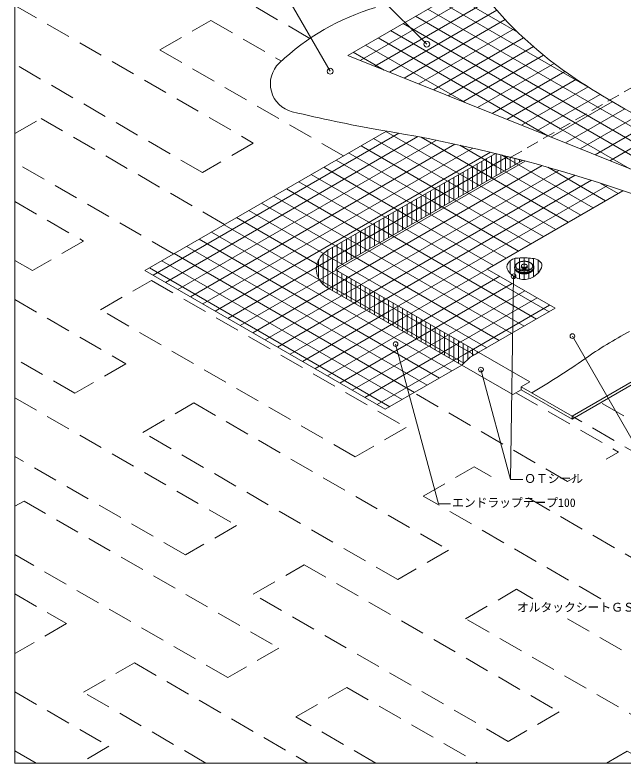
# Model space of a CAD drawing. Units: millimetres on the paper. Extents: x -414 to 414, y -286 to 286.
# Drawn here: x -414 to -104, y -286.5 to 94.8 of the extents above; entities that cross this region are included whole.
import ezdxf
from ezdxf.enums import TextEntityAlignment as Align

# ---------------------------------------------------------------- set-up
doc = ezdxf.new("R2010")
doc.units = ezdxf.units.MM
doc.linetypes.add('USER1', pattern=[19.05, 12.7, -6.35])
doc.linetypes.add('USER2', pattern=[9.525, 6.35, -3.175])
for name, color, linetype, lineweight in [('0-0_0', 7, 'Continuous', 18), ('0-1_WAKU', 7, 'Continuous', 18), ('0-2_KANAMONO', 4, 'Continuous', 18), ('0-3_BOUSUI', 1, 'Continuous', 18), ('0-4_MOJI', 7, 'Continuous', 18), ('0-5_HATCH', 9, 'Continuous', 18), ('0-6_BOUSUI2', 7, 'USER1', 9), ('0-7_KANAMONO_SCREW', 4, 'USER2', 18)]:
    doc.layers.add(name, color=color, linetype=linetype, lineweight=lineweight)
doc.styles.add('ＭＳ ゴシック', font='')
doc.styles.get('ＭＳ ゴシック').set_extended_font_data('MS Gothic')

msp = doc.modelspace()

# ---------------------------------------------------------------- linework, layer by layer
at = {"layer": '0-0_0'}
for p, q in [((-244.361, 74.24), (-178.364, 112.344)), ((-26.148, -13.444), (-244.361, 74.24)), ((-347.709, -35.428), (-224.594, 35.653)), ((-169.002, 24.249), (-253.94, -24.79)), ((-173.205, -34.678), (-103.998, 5.279)), ((-156.05, -33.678), (-152.586, -35.678)), ((-156.05, -35.678), (-152.586, -33.678)), ((-225.167, -106.178), (-347.709, -35.428)), ((-138.564, -54.678), (-173.205, -34.678)), ((-158.298, -34.678), (-150.337, -34.678))]:
    msp.add_line(p, q, dxfattribs=at)
for points in [[(-249.004, -33.441), (-155.172, 20.733), (-169.002, 24.249)], [(-253.944, -44.564), (-186.195, -83.678), (-181.865, -79.678), (-177.535, -77.178), (-249.001, -35.917)], [(-138.564, -54.678), (-181.865, -79.678), (-186.195, -83.678), (-225.167, -106.178)]]:
    msp.add_lwpolyline(points, dxfattribs=at)
for centre, radius, start, end in [((-246.578, -37.779), 14.93, 119.54506, 134.07911), ((-248.883, -35.45), 11.654, 133.90384, 154.93454), ((-250.429, -34.698), 9.935, 155.08744, 179.89581), ((-248.883, -35.45), 1.695, 133.49398, 152.87574), ((-246.578, -37.779), 4.971, 119.21156, 134.29052), ((-250.414, -34.654), 9.95, 180.14719, 204.89374), ((-248.865, -33.893), 1.716, 207.22588, 226.32777), ((-246.509, -31.485), 5.085, 225.86538, 240.66271), ((-248.865, -33.893), 11.676, 205.08534, 226.0901), ((-246.509, -31.485), 15.044, 225.98703, 240.38528)]:
    msp.add_arc(centre, radius, start, end, dxfattribs=at)
at = {"layer": '0-1_WAKU'}
msp.add_lwpolyline([(-414, -286.5), (414, -286.5), (414, 286.5), (-414, 286.5)], close=True, dxfattribs=at)
at = {"layer": '0-2_KANAMONO', "linetype": 'USER2'}
msp.add_line((-161.145, 22.285), (-26.148, 100.225), dxfattribs=at)
at = {"layer": '0-2_KANAMONO'}
for p, q in [((-129.904, -109.678), (-155.885, -94.678)), ((-129.904, -111.178), (-155.885, -96.178))]:
    msp.add_line(p, q, dxfattribs=at)
at = {"layer": '0-2_KANAMONO', "linetype": 'USER1'}
msp.add_line((-25.981, -169.678), (-129.904, -109.678), dxfattribs=at)
at = {"layer": '0-2_KANAMONO'}
msp.add_lwpolyline([(-17.916, 145.155), (-17.916, 136.71), (-18.49, 132.547), (-18.49, -45.353), (-129.904, -109.678), (-129.904, -111.178), (-17.191, -46.103), (-17.191, 133.397), (-17.321, 137.054), (-17.321, 145.499)], close=True, dxfattribs=at)
at = {"layer": '0-3_BOUSUI'}
for p, q in [((-151.554, -92.178), (-177.535, -77.178)), ((-160.215, -98.678), (-186.195, -83.678)), ((-151.554, -92.178), (-155.885, -94.678))]:
    msp.add_line(p, q, dxfattribs=at)
msp.add_lwpolyline([(-155.885, -94.678), (-155.885, -96.178), (-160.215, -98.678)], dxfattribs=at)
for centre, radius, start, end in [((368.154, 447.533), 568.997, 213.10834, 218.93623), ((368.154, 446.033), 568.997, 213.10834, 218.93623), ((-15.616, 232.475), 203.986, 218.07322, 236.45174), ((-195.607, -17.834), 121.497, 106.50984, 133.49016), ((-269.175, 59.716), 14.603, 133.49016, 256.50984), ((108.301, 419.352), 428.215, 236.45174, 243.54826), ((-92.588, 795.811), 771.583, 256.50984, 259.85026), ((-350, -716.836), 762.867, 65.42338, 80.84), ((-157.6, -35.116), 6.059, 88.93024, 144.83021), ((-154.636, -99), 70, 88.57461, 92.33427), ((-153.515, -53.972), 24.958, 80.3511, 88.57461), ((-150.306, -35.097), 5.813, 39.6489, 80.3511), ((-159.774, -33.584), 3.399, 144.83021, 215.16979), ((-152.248, -31.88), 6.96, 317.93358, 350.3511), ((-147.415, -32.702), 2.058, 350.3511, 39.6489), ((-153.116, -28.892), 11.544, 215.16979, 234.83021), ((-155.255, -29.166), 11.011, 295.05691, 317.93358), ((-154.479, -30.826), 9.178, 234.83021, 255.50591), ((-154.479, -30.826), 9.178, 255.50591, 295.05691), ((2.308, -259.623), 218.891, 118.04842, 125.07266), ((-340.241, 228.269), 377.245, 300.19631, 305.07266)]:
    msp.add_arc(centre, radius, start, end, dxfattribs=at)
at = {"layer": '0-4_MOJI'}
for p, q in [((-278.342, 154.275), (-204.029, 79.962)), ((-161.352, -142.02), (-159.765, -38.329)), ((-98.154, -123.694), (-129.804, -68.874)), ((-198.106, -154.295), (-219.914, -72.909)), ((-161.352, -142.02), (-176.39, -85.898)), ((-155.102, -142.02), (-161.352, -142.02)), ((-191.856, -154.295), (-198.106, -154.295))]:
    msp.add_line(p, q, dxfattribs=at)
msp.add_lwpolyline([(-253.288, 66.144), (-293.701, 136.141), (-301.491, 136.141)], dxfattribs=at)
for centre, radius in [((-204.029, 79.962), 1.5), ((-253.288, 66.144), 1.5), ((-159.765, -38.329), 1.2), ((-129.804, -68.874), 1.2), ((-219.914, -72.909), 1.2), ((-176.39, -85.898), 1.2)]:
    msp.add_circle(centre, radius, dxfattribs=at)
at = {"layer": '0-5_HATCH'}
for p, q in [((-238.063, 71.71), (-176.582, 107.205)), ((-157.729, 86.139), (-190.741, 105.198)), ((-230.574, 68.701), (-172.573, 102.188)), ((-119.042, 56.47), (-197.091, 101.532)), ((-223.086, 65.692), (-168.369, 97.283)), ((-116.838, 47.866), (-203.441, 97.866)), ((-215.598, 62.683), (-163.983, 92.483)), ((-208.11, 59.674), (-159.41, 87.79)), ((-142.258, 33.213), (-228.841, 83.201)), ((-200.621, 56.665), (-154.647, 83.208)), ((-184.033, 49.999), (-235.191, 79.535)), ((-193.133, 53.656), (-149.689, 78.738)), ((-225.809, 66.786), (-241.541, 75.868)), ((-185.645, 50.647), (-144.528, 74.386)), ((-178.157, 47.638), (-139.157, 70.154)), ((-170.668, 44.629), (-133.568, 66.049)), ((-163.18, 41.62), (-127.751, 62.074)), ((-155.692, 38.611), (-121.771, 58.195)), ((-148.204, 35.602), (-115.675, 54.382)), ((-140.715, 32.593), (-109.458, 50.639)), ((-133.227, 29.584), (-103.117, 46.967)), ((-42.953, 5.208), (-116.838, 47.866)), ((-125.739, 26.575), (-96.65, 43.369)), ((-118.251, 23.566), (-90.051, 39.847)), ((-343.588, -37.807), (-218.234, 34.565)), ((-110.762, 20.557), (-83.317, 36.402)), ((-337.238, -41.474), (-208.578, 32.808)), ((-330.888, -45.14), (-199.087, 30.955)), ((-324.538, -48.806), (-189.755, 29.011)), ((-318.188, -52.472), (-180.574, 26.979)), ((-311.838, -56.138), (-171.539, 24.863)), ((-171.113, 11.53), (-171.113, 23.03)), ((-168.731, 12.905), (-168.731, 24.18)), ((-166.35, 14.28), (-166.35, 23.574)), ((-163.969, 15.655), (-163.969, 22.969)), ((-305.488, -59.804), (-162.644, 22.667)), ((-175.875, 8.781), (-175.875, 20.281)), ((-173.494, 10.155), (-173.494, 21.655)), ((-161.588, 17.029), (-161.588, 22.364)), ((-159.206, 18.404), (-159.206, 21.759)), ((-156.825, 19.779), (-156.825, 21.153)), ((-183.019, 4.656), (-183.019, 16.156)), ((-180.638, 6.031), (-180.638, 17.531)), ((-178.256, 7.406), (-178.256, 18.906)), ((-112.828, 0.181), (-142.354, 17.228)), ((-190.163, 0.532), (-190.163, 12.032)), ((-187.781, 1.907), (-187.781, 13.407)), ((-185.4, 3.281), (-185.4, 14.781)), ((-197.306, -3.593), (-197.306, 7.907)), ((-194.925, -2.218), (-194.925, 9.282)), ((-192.544, -0.843), (-192.544, 10.657)), ((-106.478, 3.847), (-115.655, 9.145)), ((-202.069, -6.342), (-202.069, 5.158)), ((-199.688, -4.968), (-199.688, 6.532)), ((-209.213, -10.467), (-209.213, 1.033)), ((-206.831, -9.092), (-206.831, 2.408)), ((-204.45, -7.717), (-204.45, 3.783)), ((-216.356, -14.591), (-216.356, -3.091)), ((-213.975, -13.216), (-213.975, -1.716)), ((-211.594, -11.842), (-211.594, -0.342)), ((-223.5, -18.716), (-223.5, -7.216)), ((-221.119, -17.341), (-221.119, -5.841)), ((-218.738, -15.966), (-218.738, -4.466)), ((-230.644, -22.84), (-230.644, -11.34)), ((-228.263, -21.465), (-228.263, -9.965)), ((-225.881, -20.091), (-225.881, -8.591)), ((-185.151, -82.713), (-307.381, -12.144)), ((-235.406, -25.59), (-235.406, -14.09)), ((-233.025, -24.215), (-233.025, -12.715)), ((-191.188, -86.56), (-313.731, -15.81)), ((-242.55, -29.714), (-242.55, -18.214)), ((-240.169, -28.339), (-240.169, -16.839)), ((-237.788, -26.965), (-237.788, -15.465)), ((-197.538, -90.226), (-320.081, -19.476)), ((-249.694, -33.906), (-249.694, -22.339)), ((-247.313, -32.464), (-247.313, -20.964)), ((-244.931, -31.089), (-244.931, -19.589)), ((-203.888, -93.893), (-326.431, -23.143)), ((-254.456, -44.259), (-254.456, -25.097)), ((-252.075, -45.642), (-252.075, -23.714)), ((-216.588, -101.225), (-339.131, -30.475)), ((-210.238, -97.559), (-332.781, -26.809)), ((-259.219, -39.289), (-259.219, -30.067)), ((-256.838, -42.423), (-256.838, -26.932)), ((-159.206, -38.693), (-159.206, -29.274)), ((-156.825, -39.7), (-156.825, -29.034)), ((-154.444, -40.004), (-154.444, -29)), ((-152.063, -39.681), (-152.063, -29.056)), ((-149.681, -38.662), (-149.681, -29.31)), ((-147.3, -36.779), (-147.3, -30.122)), ((-222.938, -104.891), (-345.481, -34.141)), ((-161.588, -36.735), (-161.588, -30.554)), ((-249.694, -47.017), (-249.694, -35.449)), ((-247.313, -48.392), (-247.313, -36.892)), ((-244.931, -49.767), (-244.931, -38.267)), ((-242.55, -51.142), (-242.55, -39.642)), ((-240.169, -52.516), (-240.169, -41.016)), ((-237.788, -53.891), (-237.788, -42.391)), ((-235.406, -55.266), (-235.406, -43.766)), ((-233.025, -56.641), (-233.025, -45.141)), ((-230.644, -58.016), (-230.644, -46.516)), ((-228.263, -59.391), (-228.263, -47.891)), ((-225.881, -60.765), (-225.881, -49.265)), ((-223.5, -62.14), (-223.5, -50.64)), ((-221.119, -63.515), (-221.119, -52.015)), ((-218.738, -64.89), (-218.738, -53.39)), ((-216.356, -66.265), (-216.356, -54.765)), ((-213.975, -67.639), (-213.975, -56.139)), ((-211.594, -69.014), (-211.594, -57.514)), ((-209.213, -70.389), (-209.213, -58.889)), ((-206.831, -71.764), (-206.831, -60.264)), ((-204.45, -73.139), (-204.45, -61.639)), ((-202.069, -74.513), (-202.069, -63.013)), ((-199.688, -75.888), (-199.688, -64.388)), ((-197.306, -77.263), (-197.306, -65.763)), ((-194.925, -78.638), (-194.925, -67.138)), ((-192.544, -80.013), (-192.544, -68.513)), ((-190.163, -81.388), (-190.163, -69.888)), ((-187.781, -82.762), (-187.781, -71.262)), ((-185.4, -82.943), (-185.4, -72.637)), ((-183.019, -80.743), (-183.019, -74.012)), ((-180.638, -78.969), (-180.638, -75.387)), ((-178.256, -77.594), (-178.256, -76.762))]:
    msp.add_line(p, q, dxfattribs=at)
for points in [[(-26.148, -11.827), (-123.188, 44.199), (-209.791, 94.199)], [(-58.708, -0.361), (-129.538, 40.533), (-216.141, 90.533)], [(-100.483, 16.426), (-135.888, 36.867), (-222.491, 86.867)], [(-138.228, -14.484), (-181.529, 10.516), (-224.831, 35.516)], [(-144.578, -18.15), (-187.879, 6.85), (-231.181, 31.85)], [(-131.878, -10.818), (-175.179, 14.182), (-206.883, 32.486)], [(-150.928, -21.816), (-194.229, 3.184), (-237.531, 28.184)], [(-125.528, -7.152), (-168.829, 17.848), (-187.208, 28.459)], [(-157.278, -25.482), (-200.579, -0.482), (-243.881, 24.518)], [(-119.178, -3.485), (-162.479, 21.515), (-165.883, 23.48)], [(-299.138, -63.471), (-253.846, -37.321), (-153.884, 20.392)], [(-163.628, -29.149), (-206.929, -4.149), (-250.231, 20.851)], [(-292.788, -67.137), (-248.188, -41.387), (-145.254, 18.042)], [(-286.438, -70.803), (-241.838, -45.053), (-136.75, 15.619)], [(-169.978, -32.815), (-213.279, -7.815), (-256.581, 17.185)], [(-280.088, -74.469), (-235.488, -48.719), (-128.368, 13.127)], [(-141.687, -56.481), (-219.629, -11.481), (-262.931, 13.519)], [(-273.738, -78.135), (-229.138, -52.385), (-120.103, 10.566)], [(-148.037, -60.147), (-225.979, -15.147), (-269.281, 9.853)], [(-267.388, -81.801), (-222.788, -56.051), (-111.952, 7.94)], [(-154.387, -63.813), (-232.329, -18.813), (-275.631, 6.187)], [(-160.737, -67.479), (-238.679, -22.479), (-281.981, 2.521)], [(-167.087, -71.146), (-245.029, -26.146), (-288.331, -1.146)], [(-173.437, -74.812), (-251.378, -29.812), (-294.681, -4.812)], [(-179.787, -78.478), (-254.696, -35.229), (-301.031, -8.478)], [(-261.038, -85.468), (-216.438, -59.718), (-173.136, -34.718)], [(-254.688, -89.134), (-210.088, -63.384), (-166.786, -38.384)], [(-248.338, -92.8), (-203.738, -67.05), (-160.436, -42.05)], [(-241.988, -96.466), (-197.388, -70.716), (-154.086, -45.716)], [(-235.638, -100.132), (-191.038, -74.382), (-147.736, -49.382)], [(-229.288, -103.799), (-184.688, -78.049), (-141.386, -53.049)]]:
    msp.add_lwpolyline(points, dxfattribs=at)
at = {"layer": '0-6_BOUSUI2'}
for p, q in [((-263.571, 82.875), (-346.558, 130.788)), ((-333.09, -26.988), (-414, 19.726)), ((-87.033, -119.049), (-115.285, -102.738)), ((-403.217, -286.5), (-414, -280.274))]:
    msp.add_line(p, q, dxfattribs=at)
for points in [[(-414, 99.726), (-292.464, 29.557), (-318.444, 14.557), (-414, 69.726)], [(-246.488, 23.012), (-340.095, 77.057), (-314.114, 92.057), (-278.167, 71.303)], [(-414, 34.387), (-400.717, 42.057), (-307.109, -11.988)], [(-414, -0.274), (-379.066, -20.443), (-405.047, -35.443), (-414, -30.274)], [(-414, -50.274), (-357.415, -82.943), (-383.396, -97.943), (-414, -80.274)], [(-127.875, -140.418), (-132.249, -142.943), (-210.548, -97.738)], [(-158.586, -97.738), (-106.268, -127.943), (-112.644, -131.624)], [(-414, -100.274), (-301.124, -165.443), (-327.105, -180.443), (-414, -130.274)], [(-115.28, -202.74), (-205.861, -150.443), (-179.88, -135.443), (-171.263, -140.418)], [(-152.351, -151.337), (-49.976, -210.443), (-75.957, -225.443), (-97.635, -212.928)], [(-414, -155.613), (-409.377, -152.943), (-279.473, -227.943), (-305.454, -242.943), (-414, -180.274)], [(-56.807, -286.5), (-184.21, -212.943), (-158.23, -197.943), (-149.921, -202.74)], [(-414, -200.274), (-387.726, -215.443), (-413.707, -230.443), (-414, -230.274)], [(-132.276, -212.928), (-28.326, -272.943), (-51.806, -286.5)], [(-316.614, -286.5), (-379.066, -250.443), (-353.085, -235.443), (-264.653, -286.5)], [(-414, -250.274), (-366.076, -277.943), (-380.896, -286.5)], [(-230.012, -286.5), (-270.813, -262.943), (-244.832, -247.943), (-178.05, -286.5)], [(-112.428, -286.5), (-101.938, -280.443), (-91.448, -286.5)]]:
    msp.add_lwpolyline(points, dxfattribs=at)
for points in [[(-344.425, -40.443), (-214.521, -115.443), (-240.502, -130.443), (-370.406, -55.443)], [(-322.774, -102.943), (-192.871, -177.943), (-218.851, -192.943), (-348.755, -117.943)], [(-266.483, -185.443), (-136.579, -260.443), (-162.56, -275.443), (-292.464, -200.443)]]:
    msp.add_lwpolyline(points, close=True, dxfattribs=at)
at = {"layer": '0-7_KANAMONO_SCREW'}
for p, q in [((-159.217, -33.678), (-159.217, -34.178)), ((-157.349, -31.428), (-157.782, -31.678)), ((-155.788, -33.178), (-155.788, -33.028)), ((-152.848, -33.178), (-152.848, -33.028)), ((-151.287, -31.428), (-150.854, -31.678)), ((-149.419, -33.678), (-149.419, -34.178))]:
    msp.add_line(p, q, dxfattribs=at)
for centre, radius, start, end in [((-157.489, -33.687), 1.728, 155.22559, 179.68897), ((-157.495, -33.67), 1.722, 180.26843, 204.81701), ((-157.495, -34.17), 1.722, 180.26843, 204.81701), ((-156.869, -33.992), 2.419, 133.86419, 154.82155), ((-157.092, -33.186), 1.512, 155.22559, 179.68897), ((-157.097, -33.171), 1.507, 180.26843, 204.81701), ((-155.927, -34.955), 3.766, 119.51297, 134.04524), ((-156.55, -33.453), 2.116, 133.86419, 154.82155), ((-156.556, -32.908), 2.109, 205.14004, 226.17422), ((-155.726, -34.296), 3.295, 119.51297, 134.04524), ((-154.947, -35.651), 4.859, 108.4431, 119.62249), ((-154.476, -37.049), 6.333, 98.40443, 108.49452), ((-155.271, -33.026), 0.517, 180.26843, 204.81701), ((-155.271, -33.176), 0.517, 180.26843, 204.81701), ((-155.269, -33.031), 0.518, 155.22559, 179.68897), ((-155.083, -33.122), 0.726, 133.86419, 154.82155), ((-155.085, -32.935), 0.723, 205.14004, 226.17422), ((-155.085, -33.085), 0.723, 205.14004, 226.17422), ((-154.801, -33.411), 1.13, 119.51297, 134.04524), ((-154.809, -32.656), 1.116, 225.86539, 240.5764), ((-154.809, -32.806), 1.116, 225.86539, 240.5764), ((-154.312, -38.127), 7.424, 90.04574, 98.43673), ((-154.534, -33.876), 1.666, 108.4431, 119.62249), ((-154.532, -32.177), 1.669, 240.38937, 251.54503), ((-154.532, -32.327), 1.669, 240.38937, 251.54503), ((-154.372, -34.355), 2.171, 98.40443, 108.49452), ((-154.37, -31.693), 2.179, 251.52355, 261.5775), ((-154.37, -31.843), 2.179, 251.52355, 261.5775), ((-154.322, -31.41), 2.467, 261.42951, 270.08802), ((-154.322, -31.56), 2.467, 261.42951, 270.08802), ((-154.316, -34.725), 2.545, 90.04574, 98.43673), ((-154.307, -37.898), 7.195, 81.42951, 90.08802), ((-154.314, -34.646), 2.467, 81.42951, 90.08802), ((-154.32, -31.331), 2.545, 270.04574, 278.43673), ((-154.32, -31.481), 2.545, 270.04574, 278.43673), ((-154.266, -34.363), 2.179, 71.52355, 81.5775), ((-154.264, -31.701), 2.171, 278.40443, 288.49452), ((-154.264, -31.851), 2.171, 278.40443, 288.49452), ((-154.103, -33.879), 1.669, 60.38937, 71.54503), ((-154.102, -32.18), 1.666, 288.4431, 299.62249), ((-154.102, -32.33), 1.666, 288.4431, 299.62249), ((-153.827, -33.4), 1.116, 45.86539, 60.5764), ((-153.835, -32.645), 1.13, 299.51297, 314.04524), ((-153.835, -32.795), 1.13, 299.51297, 314.04524), ((-154.165, -37.071), 6.356, 71.52355, 81.5775), ((-153.553, -32.934), 0.726, 313.86419, 334.82155), ((-153.553, -33.084), 0.726, 313.86419, 334.82155), ((-153.55, -33.121), 0.723, 25.14004, 46.17422), ((-153.365, -33.03), 0.517, 0.26843, 24.81701), ((-153.367, -33.025), 0.518, 335.22559, 359.68897), ((-153.367, -33.175), 0.518, 335.22559, 359.68897), ((-153.692, -35.661), 4.869, 60.38937, 71.54503), ((-152.886, -34.263), 3.255, 45.86539, 60.5764), ((-152.681, -34.919), 3.72, 45.86539, 60.5764), ((-152.086, -32.903), 2.116, 313.86419, 334.82155), ((-152.079, -33.448), 2.109, 25.14004, 46.17422), ((-151.538, -33.185), 1.507, 0.26843, 24.81701), ((-151.543, -33.17), 1.512, 335.22559, 359.68897), ((-151.76, -33.987), 2.41, 25.14004, 46.17422), ((-151.141, -33.686), 1.722, 0.26843, 24.81701), ((-151.147, -33.669), 1.728, 335.22559, 359.68897), ((-151.147, -34.169), 1.728, 335.22559, 359.68897), ((-156.876, -33.369), 2.41, 205.14004, 226.17422), ((-156.876, -33.869), 2.41, 205.14004, 226.17422), ((-155.954, -32.437), 3.72, 225.86539, 240.5764), ((-155.954, -32.937), 3.72, 225.86539, 240.5764), ((-155.75, -32.092), 3.255, 225.86539, 240.5764), ((-155.033, -30.84), 5.564, 240.38937, 251.54503), ((-155.033, -31.34), 5.564, 240.38937, 251.54503), ((-155.75, -33.592), 3.255, 236.13974, 240.5764), ((-154.943, -30.695), 4.869, 240.38937, 251.54503), ((-154.943, -32.195), 4.869, 240.38937, 251.54503), ((-154.492, -29.229), 7.264, 251.52355, 261.5775), ((-154.492, -29.729), 7.264, 251.52355, 261.5775), ((-154.47, -29.285), 6.356, 251.52355, 261.5775), ((-154.47, -30.785), 6.356, 251.52355, 261.5775), ((-154.33, -28.283), 8.223, 261.42951, 270.08802), ((-154.33, -28.783), 8.223, 261.42951, 270.08802), ((-154.329, -28.458), 7.195, 261.42951, 270.08802), ((-154.329, -29.958), 7.195, 261.42951, 270.08802), ((-154.324, -28.229), 7.424, 270.04574, 278.43673), ((-154.325, -28.022), 8.485, 270.04574, 278.43673), ((-154.325, -28.522), 8.485, 270.04574, 278.43673), ((-154.324, -29.729), 7.424, 270.04574, 278.43673), ((-154.16, -29.307), 6.333, 278.40443, 288.49452), ((-154.16, -30.807), 6.333, 278.40443, 288.49452), ((-154.138, -29.254), 7.238, 278.40443, 288.49452), ((-154.138, -29.754), 7.238, 278.40443, 288.49452), ((-153.688, -30.704), 4.859, 288.4431, 299.62249), ((-153.688, -32.204), 4.859, 288.4431, 299.62249), ((-153.598, -30.851), 5.553, 288.4431, 299.62249), ((-153.598, -31.351), 5.553, 288.4431, 299.62249), ((-152.91, -32.06), 3.295, 299.51297, 314.04524), ((-152.91, -33.56), 3.295, 299.51297, 303.85007), ((-152.709, -32.401), 3.766, 299.51297, 314.04524), ((-152.709, -32.901), 3.766, 299.51297, 314.04524), ((-151.767, -33.364), 2.419, 313.86419, 334.82155), ((-151.767, -33.864), 2.419, 313.86419, 334.82155)]:
    msp.add_arc(centre, radius, start, end, dxfattribs=at)

# ---------------------------------------------------------------- texts
at = {"layer": '0-4_MOJI', "style": 'ＭＳ ゴシック'}
for s, p in [('ＯＴシール', (-154.352, -145.02)), ('エンドラップテープ100', (-191.106, -157.295)), ('オルタックシートＧＳまたはＷＳ', (-158.053, -210.651))]:
    msp.add_text(s, height=4.399, dxfattribs=at).set_placement(p, align=Align.BOTTOM_LEFT)

doc.saveas('drawing.dxf')
